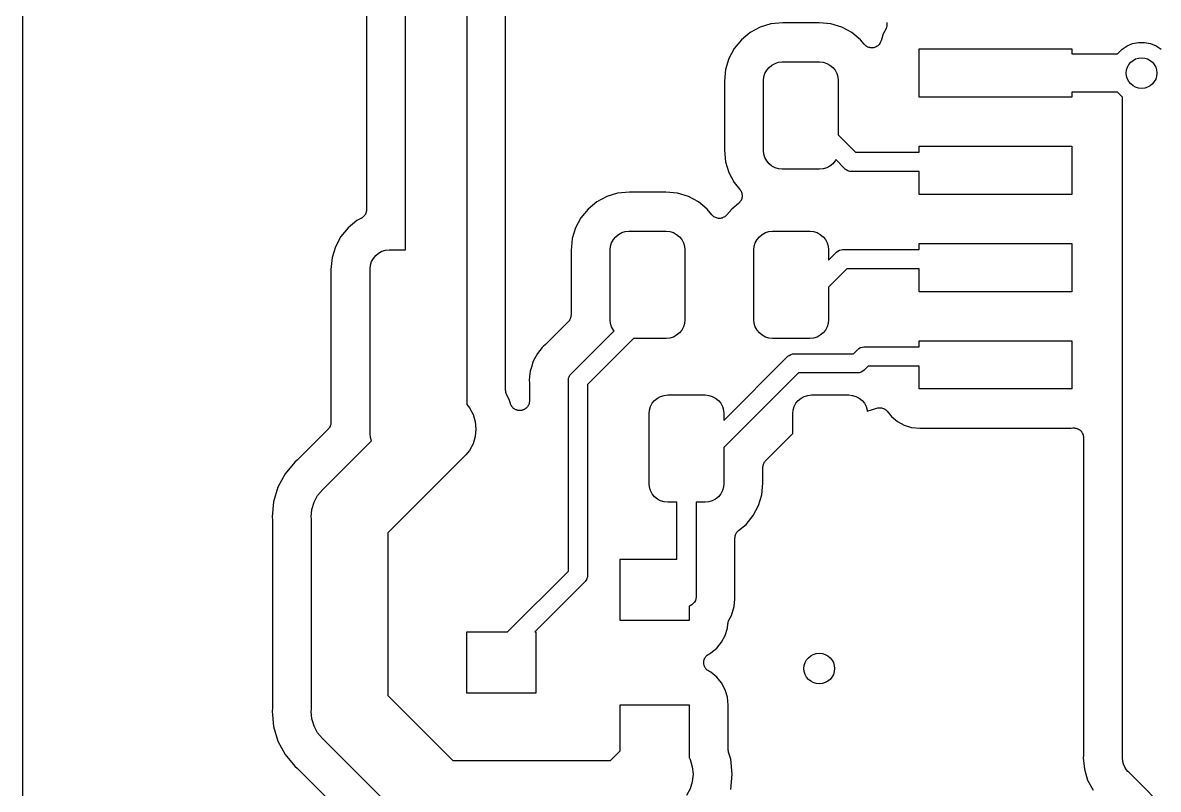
# Model space of a CAD drawing. Extents: x 3.65 to 7.93, y -5.83 to -2.58.
# Drawn here: x 3.652 to 4.236, y -5.485 to -5.091 of the extents above; entities that cross this region are included whole.
import ezdxf

# ---------------------------------------------------------------- set-up
doc = ezdxf.new("R2010")
doc.units = 0
doc.header["$MEASUREMENT"] = 0
doc.layers.add('BLACK', color=7, linetype='CONTINUOUS')

msp = doc.modelspace()

# ---------------------------------------------------------------- linework, layer by layer
at = {"layer": 'BLACK', "linetype": 'CONTINUOUS'}
for p, q in [((3.65197, -5.82303), (3.65197, -2.58697)), ((3.84866, -5.20783), (3.84866, -5.05378)), ((3.88016, -5.05093), (3.88016, -5.2873)), ((3.82866, -5.05857), (3.82866, -5.18715)), ((3.90016, -5.28012), (3.90016, -5.06129)), ((4.03093, -5.09342), (4.0258, -5.09617)), ((4.0365, -5.09173), (4.03093, -5.09342)), ((4.04254, -5.09114), (4.0365, -5.09173)), ((4.06124, -5.09114), (4.04254, -5.09114)), ((4.06728, -5.09173), (4.06124, -5.09114)), ((4.07285, -5.09342), (4.06728, -5.09173)), ((4.07798, -5.09617), (4.07285, -5.09342)), ((4.09551, -5.09433), (4.09415, -5.09688)), ((4.09569, -5.0939), (4.09551, -5.09433)), ((4.09587, -5.09347), (4.09569, -5.0939)), ((4.09588, -5.09345), (4.09587, -5.09347)), ((4.09589, -5.09342), (4.09588, -5.09345)), ((4.09598, -5.09297), (4.09589, -5.09342)), ((4.09607, -5.09251), (4.09598, -5.09297)), ((4.09599, -5.09104), (4.09608, -5.09149)), ((4.09608, -5.09247), (4.09607, -5.09249)), ((4.09607, -5.09249), (4.09607, -5.09251)), ((4.09608, -5.09149), (4.09608, -5.09152)), ((4.09608, -5.09152), (4.09608, -5.09154)), ((4.09608, -5.09154), (4.09608, -5.092)), ((4.09608, -5.092), (4.09608, -5.09247)), ((4.0213, -5.09986), (4.0176, -5.10436)), ((4.0258, -5.09617), (4.0213, -5.09986)), ((4.08248, -5.09986), (4.07798, -5.09617)), ((4.08441, -5.1022), (4.08248, -5.09986)), ((4.09304, -5.10053), (4.09303, -5.10055)), ((4.09306, -5.10048), (4.09304, -5.10053)), ((4.09304, -5.10053), (4.09304, -5.10053)), ((4.09304, -5.10053), (4.09304, -5.10053)), ((4.09415, -5.09688), (4.09306, -5.10048)), ((4.0176, -5.10436), (4.01486, -5.10949)), ((4.08474, -5.10254), (4.08441, -5.1022)), ((4.08508, -5.10288), (4.08474, -5.10254)), ((4.08509, -5.10289), (4.08508, -5.10288)), ((4.0851, -5.10289), (4.08509, -5.10289)), ((4.08549, -5.10316), (4.0851, -5.10289)), ((4.08589, -5.10343), (4.08549, -5.10316)), ((4.0859, -5.10343), (4.08589, -5.10343)), ((4.08591, -5.10344), (4.0859, -5.10343)), ((4.08635, -5.10362), (4.08591, -5.10344)), ((4.08679, -5.10381), (4.08635, -5.10362)), ((4.0868, -5.10381), (4.08679, -5.10381)), ((4.08681, -5.10381), (4.0868, -5.10381)), ((4.08728, -5.10391), (4.08681, -5.10381)), ((4.08774, -5.104), (4.08728, -5.10391)), ((4.08775, -5.104), (4.08774, -5.104)), ((4.08776, -5.10401), (4.08775, -5.104)), ((4.08825, -5.10401), (4.08776, -5.10401)), ((4.08872, -5.10401), (4.08825, -5.10401)), ((4.08873, -5.10401), (4.08872, -5.10401)), ((4.08874, -5.10401), (4.08873, -5.10401)), ((4.08921, -5.10392), (4.08874, -5.10401)), ((4.08968, -5.10383), (4.08921, -5.10392)), ((4.08969, -5.10383), (4.08968, -5.10383)), ((4.0897, -5.10382), (4.08969, -5.10383)), ((4.09014, -5.10364), (4.0897, -5.10382)), ((4.09058, -5.10347), (4.09014, -5.10364)), ((4.09059, -5.10346), (4.09058, -5.10347)), ((4.0906, -5.10346), (4.09059, -5.10346)), ((4.091, -5.10319), (4.0906, -5.10346)), ((4.0914, -5.10293), (4.091, -5.10319)), ((4.09141, -5.10292), (4.0914, -5.10293)), ((4.09142, -5.10292), (4.09141, -5.10292)), ((4.09176, -5.10258), (4.09142, -5.10292)), ((4.0921, -5.10225), (4.09176, -5.10258)), ((4.09211, -5.10223), (4.0921, -5.10224)), ((4.0921, -5.10224), (4.0921, -5.10225)), ((4.09238, -5.10184), (4.09211, -5.10223)), ((4.09265, -5.10145), (4.09238, -5.10184)), ((4.09266, -5.10143), (4.09265, -5.10144)), ((4.09265, -5.10144), (4.09265, -5.10145)), ((4.09285, -5.10099), (4.09266, -5.10143)), ((4.09303, -5.10055), (4.09285, -5.10099)), ((4.11272, -5.12937), (4.11272, -5.10457)), ((4.11272, -5.10457), (4.19106, -5.10457)), ((4.19106, -5.10457), (4.19106, -5.10713)), ((4.21474, -5.10693), (4.21693, -5.10474)), ((4.21693, -5.10474), (4.21951, -5.10301)), ((4.21951, -5.10301), (4.22237, -5.10183)), ((4.22237, -5.10183), (4.22542, -5.10122)), ((4.22542, -5.10122), (4.22852, -5.10122)), ((4.22852, -5.10122), (4.23156, -5.10183)), ((4.23156, -5.10183), (4.23443, -5.10301)), ((4.23443, -5.10301), (4.23701, -5.10474)), ((4.01486, -5.10949), (4.01317, -5.11506)), ((4.03696, -5.11288), (4.03862, -5.11199)), ((4.03862, -5.11199), (4.04042, -5.11144)), ((4.04042, -5.11144), (4.04229, -5.11126)), ((4.04229, -5.11126), (4.06149, -5.11126)), ((4.06149, -5.11126), (4.06336, -5.11144)), ((4.06336, -5.11144), (4.06516, -5.11199)), ((4.06516, -5.11199), (4.06682, -5.11288)), ((4.19106, -5.10713), (4.21461, -5.10713)), ((4.21461, -5.10713), (4.21474, -5.10693)), ((4.01317, -5.11506), (4.01258, -5.1211)), ((4.03288, -5.11898), (4.03343, -5.11718)), ((4.03343, -5.11718), (4.03431, -5.11552)), ((4.03431, -5.11552), (4.03551, -5.11407)), ((4.03551, -5.11407), (4.03696, -5.11288)), ((4.06682, -5.11288), (4.06827, -5.11407)), ((4.06827, -5.11407), (4.06947, -5.11552)), ((4.06947, -5.11552), (4.07035, -5.11718)), ((4.07035, -5.11718), (4.0709, -5.11898)), ((4.01258, -5.1211), (4.01258, -5.15654)), ((4.0327, -5.12086), (4.03288, -5.11898)), ((4.0327, -5.15678), (4.0327, -5.12086)), ((4.0709, -5.11898), (4.07108, -5.12086)), ((4.07108, -5.12086), (4.07108, -5.14879)), ((4.19106, -5.12937), (4.11272, -5.12937)), ((4.21461, -5.12681), (4.19106, -5.12681)), ((4.19106, -5.12681), (4.19106, -5.12937)), ((4.21474, -5.12701), (4.21461, -5.12681)), ((4.21693, -5.1292), (4.21474, -5.12701)), ((4.21713, -5.12933), (4.21693, -5.1292)), ((4.21713, -5.4685), (4.21713, -5.12933)), ((4.07108, -5.14879), (4.08001, -5.15772)), ((4.01258, -5.15654), (4.01317, -5.16257)), ((4.03288, -5.15865), (4.0327, -5.15678)), ((4.03343, -5.16045), (4.03288, -5.15865)), ((4.08001, -5.15772), (4.11272, -5.15772)), ((4.11272, -5.15772), (4.11272, -5.15457)), ((4.11272, -5.15457), (4.19106, -5.15457)), ((4.19106, -5.15457), (4.19106, -5.17937)), ((4.01317, -5.16257), (4.01486, -5.16814)), ((4.03431, -5.16211), (4.03343, -5.16045)), ((4.03551, -5.16357), (4.03431, -5.16211)), ((4.03696, -5.16476), (4.03551, -5.16357)), ((4.06827, -5.16357), (4.06682, -5.16476)), ((4.06947, -5.16211), (4.06827, -5.16357)), ((4.06982, -5.16145), (4.06947, -5.16211)), ((4.07432, -5.16595), (4.06982, -5.16145)), ((4.01486, -5.16814), (4.0176, -5.17328)), ((4.03862, -5.16565), (4.03696, -5.16476)), ((4.04042, -5.16619), (4.03862, -5.16565)), ((4.04229, -5.16638), (4.04042, -5.16619)), ((4.06149, -5.16638), (4.04229, -5.16638)), ((4.06336, -5.16619), (4.06149, -5.16638)), ((4.06516, -5.16565), (4.06336, -5.16619)), ((4.06682, -5.16476), (4.06516, -5.16565)), ((4.07448, -5.16613), (4.07432, -5.16595)), ((4.07466, -5.16629), (4.07448, -5.16613)), ((4.07498, -5.16654), (4.07466, -5.16629)), ((4.07466, -5.16629), (4.07466, -5.16629)), ((4.07523, -5.16675), (4.07498, -5.16654)), ((4.07608, -5.16721), (4.07523, -5.16675)), ((4.07701, -5.16749), (4.07608, -5.16721)), ((4.07773, -5.16756), (4.07701, -5.16749)), ((4.07797, -5.16758), (4.07773, -5.16756)), ((4.07773, -5.16756), (4.07773, -5.16756)), ((4.07821, -5.16756), (4.07797, -5.16758)), ((4.11272, -5.16756), (4.07821, -5.16756)), ((4.11272, -5.17937), (4.11272, -5.16756)), ((4.0176, -5.17328), (4.02058, -5.1769)), ((3.95213, -5.18043), (3.947, -5.18318)), ((3.9577, -5.17874), (3.95213, -5.18043)), ((3.96374, -5.17815), (3.9577, -5.17874)), ((3.98244, -5.17815), (3.96374, -5.17815)), ((3.98848, -5.17874), (3.98244, -5.17815)), ((3.99405, -5.18043), (3.98848, -5.17874)), ((3.99918, -5.18318), (3.99405, -5.18043)), ((4.02058, -5.1769), (4.0206, -5.17693)), ((4.0206, -5.17693), (4.0206, -5.17693)), ((4.0206, -5.17693), (4.0206, -5.17693)), ((4.0206, -5.17693), (4.02062, -5.17696)), ((4.02062, -5.17696), (4.02088, -5.17735)), ((4.02088, -5.17735), (4.02114, -5.17774)), ((4.0213, -5.182), (4.02112, -5.18244)), ((4.02114, -5.17774), (4.02114, -5.17776)), ((4.02114, -5.17776), (4.02115, -5.17778)), ((4.02115, -5.17778), (4.02133, -5.17822)), ((4.02148, -5.18157), (4.0213, -5.182)), ((4.02133, -5.17822), (4.02151, -5.17865)), ((4.02149, -5.18155), (4.02148, -5.18157)), ((4.02159, -5.18108), (4.02149, -5.18154)), ((4.02149, -5.18154), (4.02149, -5.18155)), ((4.02151, -5.17865), (4.02151, -5.17866)), ((4.02151, -5.17866), (4.02152, -5.17868)), ((4.02152, -5.17868), (4.0216, -5.17915)), ((4.02168, -5.18062), (4.02159, -5.18108)), ((4.0216, -5.17915), (4.02169, -5.17961)), ((4.02169, -5.18058), (4.02168, -5.1806)), ((4.02168, -5.1806), (4.02168, -5.18062)), ((4.02169, -5.17961), (4.02169, -5.17962)), ((4.02169, -5.17962), (4.02169, -5.17964)), ((4.02169, -5.17964), (4.02169, -5.18011)), ((4.02169, -5.18011), (4.02169, -5.18058)), ((4.19106, -5.17937), (4.11272, -5.17937)), ((3.82858, -5.18792), (3.82855, -5.18819)), ((3.82864, -5.18766), (3.82858, -5.18792)), ((3.82866, -5.18722), (3.82864, -5.18744)), ((3.82864, -5.18744), (3.82864, -5.18766)), ((3.82866, -5.18715), (3.82866, -5.18722)), ((3.9425, -5.18687), (3.93881, -5.19137)), ((3.947, -5.18318), (3.9425, -5.18687)), ((4.00368, -5.18687), (3.99918, -5.18318)), ((4.00613, -5.18986), (4.00368, -5.18687)), ((4.01632, -5.18687), (4.01387, -5.18986)), ((4.01989, -5.18394), (4.01632, -5.18687)), ((4.02022, -5.1836), (4.01989, -5.18394)), ((4.02055, -5.18328), (4.02022, -5.1836)), ((4.02056, -5.18326), (4.02055, -5.18328)), ((4.02058, -5.18325), (4.02056, -5.18326)), ((4.02084, -5.18286), (4.02058, -5.18325)), ((4.0211, -5.18247), (4.02084, -5.18286)), ((4.02111, -5.18245), (4.0211, -5.18247)), ((4.02112, -5.18244), (4.02111, -5.18245)), ((3.82372, -5.19278), (3.81918, -5.19651)), ((3.82602, -5.19156), (3.82372, -5.19278)), ((3.8262, -5.19143), (3.82602, -5.19156)), ((3.8264, -5.19133), (3.8262, -5.19143)), ((3.82661, -5.19116), (3.8264, -5.19133)), ((3.82683, -5.19101), (3.82661, -5.19116)), ((3.82699, -5.19086), (3.82683, -5.19101)), ((3.82716, -5.19072), (3.82699, -5.19086)), ((3.82733, -5.19051), (3.82716, -5.19072)), ((3.82752, -5.19032), (3.82733, -5.19051)), ((3.82764, -5.19014), (3.82752, -5.19032)), ((3.82779, -5.18997), (3.82764, -5.19014)), ((3.82792, -5.18974), (3.82779, -5.18997)), ((3.82806, -5.18951), (3.82792, -5.18974)), ((3.82815, -5.18931), (3.82806, -5.18951)), ((3.82826, -5.18912), (3.82815, -5.18931)), ((3.82834, -5.18886), (3.82826, -5.18912)), ((3.82844, -5.18861), (3.82834, -5.18886)), ((3.82849, -5.1884), (3.82844, -5.18861)), ((3.82855, -5.18819), (3.82849, -5.1884)), ((3.93881, -5.19137), (3.93606, -5.1965)), ((4.00647, -5.19019), (4.00613, -5.18986)), ((4.0068, -5.19053), (4.00647, -5.19019)), ((4.00681, -5.19053), (4.0068, -5.19053)), ((4.00682, -5.19055), (4.00681, -5.19053)), ((4.00722, -5.19081), (4.00682, -5.19055)), ((4.00761, -5.19107), (4.00722, -5.19081)), ((4.00762, -5.19108), (4.00761, -5.19107)), ((4.00764, -5.19109), (4.00762, -5.19108)), ((4.00807, -5.19127), (4.00764, -5.19109)), ((4.00851, -5.19146), (4.00807, -5.19127)), ((4.00852, -5.19146), (4.00851, -5.19146)), ((4.00854, -5.19146), (4.00852, -5.19146)), ((4.009, -5.19156), (4.00854, -5.19146)), ((4.00946, -5.19165), (4.009, -5.19156)), ((4.00948, -5.19165), (4.00946, -5.19165)), ((4.00949, -5.19166), (4.00948, -5.19165)), ((4.00996, -5.19166), (4.00949, -5.19166)), ((4.01044, -5.19166), (4.00996, -5.19166)), ((4.01045, -5.19166), (4.01044, -5.19166)), ((4.01047, -5.19166), (4.01045, -5.19166)), ((4.01093, -5.19157), (4.01047, -5.19166)), ((4.0114, -5.19148), (4.01093, -5.19157)), ((4.01141, -5.19148), (4.0114, -5.19148)), ((4.01143, -5.19148), (4.01141, -5.19148)), ((4.01187, -5.1913), (4.01143, -5.19148)), ((4.0123, -5.19112), (4.01187, -5.1913)), ((4.01232, -5.19111), (4.0123, -5.19112)), ((4.01233, -5.19111), (4.01232, -5.19111)), ((4.01272, -5.19085), (4.01233, -5.19111)), ((4.01312, -5.19059), (4.01272, -5.19085)), ((4.01313, -5.19058), (4.01312, -5.19059)), ((4.01314, -5.19057), (4.01313, -5.19058)), ((4.01348, -5.19024), (4.01314, -5.19057)), ((4.01382, -5.18991), (4.01348, -5.19024)), ((4.01384, -5.18989), (4.01382, -5.18991)), ((4.01387, -5.18986), (4.01384, -5.18988)), ((4.01384, -5.18988), (4.01384, -5.18989)), ((4.01384, -5.18989), (4.01384, -5.18989)), ((3.81918, -5.19651), (3.81546, -5.20104)), ((3.93606, -5.1965), (3.93437, -5.20207)), ((3.95816, -5.19989), (3.95982, -5.199)), ((3.95982, -5.199), (3.96162, -5.19845)), ((3.96162, -5.19845), (3.96349, -5.19827)), ((3.96349, -5.19827), (3.98269, -5.19827)), ((3.98269, -5.19827), (3.98456, -5.19845)), ((3.98456, -5.19845), (3.98636, -5.199)), ((3.98636, -5.199), (3.98802, -5.19989)), ((4.03198, -5.19989), (4.03364, -5.199)), ((4.03364, -5.199), (4.03544, -5.19845)), ((4.03544, -5.19845), (4.03731, -5.19827)), ((4.03731, -5.19827), (4.05651, -5.19827)), ((4.05651, -5.19827), (4.05838, -5.19845)), ((4.05838, -5.19845), (4.06018, -5.199)), ((4.06018, -5.199), (4.06184, -5.19989)), ((3.81546, -5.20104), (3.81269, -5.20622)), ((3.93437, -5.20207), (3.93378, -5.20811)), ((3.95408, -5.20599), (3.95463, -5.20419)), ((3.95463, -5.20419), (3.95551, -5.20253)), ((3.95551, -5.20253), (3.95671, -5.20108)), ((3.95671, -5.20108), (3.95816, -5.19989)), ((3.98802, -5.19989), (3.98947, -5.20108)), ((3.98947, -5.20108), (3.99067, -5.20253)), ((3.99067, -5.20253), (3.99155, -5.20419)), ((3.99155, -5.20419), (3.9921, -5.20599)), ((4.0279, -5.20599), (4.02845, -5.20419)), ((4.02845, -5.20419), (4.02933, -5.20253)), ((4.02933, -5.20253), (4.03053, -5.20108)), ((4.03053, -5.20108), (4.03198, -5.19989)), ((4.06184, -5.19989), (4.06329, -5.20108)), ((4.06329, -5.20108), (4.06449, -5.20253)), ((4.06449, -5.20253), (4.06537, -5.20419)), ((4.06537, -5.20419), (4.06592, -5.20599)), ((4.11272, -5.20772), (4.11272, -5.20457)), ((4.11272, -5.20457), (4.19106, -5.20457)), ((4.19106, -5.20457), (4.19106, -5.22937)), ((3.81269, -5.20622), (3.81099, -5.21184)), ((3.83217, -5.21221), (3.83339, -5.21072)), ((3.83339, -5.21072), (3.83489, -5.20949)), ((3.83489, -5.20949), (3.83659, -5.20858)), ((3.83659, -5.20858), (3.83843, -5.20802)), ((3.83843, -5.20802), (3.84035, -5.20783)), ((3.84035, -5.20783), (3.84866, -5.20783)), ((3.93378, -5.20811), (3.93378, -5.24127)), ((3.9539, -5.20786), (3.95408, -5.20599)), ((3.9539, -5.24379), (3.9539, -5.20786)), ((3.9921, -5.20599), (3.99228, -5.20786)), ((3.99228, -5.20786), (3.99228, -5.24379)), ((4.02772, -5.20786), (4.0279, -5.20599)), ((4.02772, -5.24379), (4.02772, -5.20786)), ((4.06592, -5.20599), (4.0661, -5.20786)), ((4.0661, -5.20786), (4.0661, -5.21312)), ((4.0661, -5.21312), (4.06989, -5.20933)), ((4.06989, -5.20933), (4.07005, -5.20914)), ((4.07005, -5.20914), (4.07023, -5.20899)), ((4.07023, -5.20899), (4.0708, -5.20853)), ((4.07023, -5.20899), (4.07023, -5.20899)), ((4.0708, -5.20853), (4.07165, -5.20807)), ((4.07165, -5.20807), (4.07192, -5.20799)), ((4.07192, -5.20799), (4.07258, -5.20779)), ((4.07258, -5.20779), (4.0733, -5.20772)), ((4.0733, -5.20772), (4.07354, -5.20769)), ((4.0733, -5.20772), (4.0733, -5.20772)), ((4.07354, -5.20769), (4.07378, -5.20772)), ((4.07378, -5.20772), (4.11272, -5.20772)), ((3.81099, -5.21184), (3.81039, -5.21792)), ((3.83051, -5.21768), (3.8307, -5.21576)), ((3.8307, -5.21576), (3.83126, -5.21391)), ((3.83126, -5.21391), (3.83217, -5.21221)), ((3.81039, -5.21792), (3.81039, -5.29653)), ((3.83051, -5.30232), (3.83051, -5.21768)), ((4.07558, -5.21756), (4.0661, -5.22704)), ((4.11272, -5.21756), (4.07558, -5.21756)), ((4.11272, -5.22937), (4.11272, -5.21756)), ((4.0661, -5.22704), (4.0661, -5.24379)), ((4.19106, -5.22937), (4.11272, -5.22937)), ((3.93231, -5.24481), (3.92074, -5.25638)), ((3.93261, -5.24445), (3.93231, -5.24481)), ((3.9329, -5.2441), (3.93261, -5.24445)), ((3.93291, -5.24407), (3.9329, -5.2441)), ((3.93293, -5.24405), (3.93291, -5.24407)), ((3.93315, -5.24364), (3.93293, -5.24405)), ((3.93337, -5.24324), (3.93315, -5.24364)), ((3.93338, -5.24322), (3.93337, -5.24324)), ((3.93339, -5.24319), (3.93338, -5.24322)), ((3.93353, -5.24275), (3.93339, -5.24319)), ((3.93367, -5.24231), (3.93353, -5.24275)), ((3.93368, -5.24226), (3.93367, -5.24228)), ((3.93367, -5.24228), (3.93367, -5.24231)), ((3.93372, -5.2418), (3.93368, -5.24226)), ((3.93378, -5.24134), (3.93372, -5.2418)), ((3.93378, -5.24127), (3.93378, -5.24129)), ((3.93378, -5.24129), (3.93378, -5.24129)), ((3.93378, -5.24129), (3.93378, -5.24129)), ((3.93378, -5.24129), (3.93378, -5.24134)), ((3.95408, -5.24566), (3.9539, -5.24379)), ((3.95463, -5.24746), (3.95408, -5.24566)), ((3.9921, -5.24566), (3.99155, -5.24746)), ((3.99228, -5.24379), (3.9921, -5.24566)), ((4.0279, -5.24566), (4.02772, -5.24379)), ((4.02845, -5.24746), (4.0279, -5.24566)), ((4.06592, -5.24566), (4.06537, -5.24746)), ((4.0661, -5.24379), (4.06592, -5.24566)), ((3.93401, -5.27139), (3.95586, -5.24954)), ((3.95551, -5.24912), (3.95463, -5.24746)), ((3.95586, -5.24954), (3.95551, -5.24912)), ((3.98802, -5.25177), (3.98636, -5.25266)), ((3.98947, -5.25058), (3.98802, -5.25177)), ((3.99067, -5.24912), (3.98947, -5.25058)), ((3.99155, -5.24746), (3.99067, -5.24912)), ((4.02933, -5.24912), (4.02845, -5.24746)), ((4.03053, -5.25058), (4.02933, -5.24912)), ((4.03198, -5.25177), (4.03053, -5.25058)), ((4.03364, -5.25266), (4.03198, -5.25177)), ((4.06184, -5.25177), (4.06018, -5.25266)), ((4.06329, -5.25058), (4.06184, -5.25177)), ((4.06449, -5.24912), (4.06329, -5.25058)), ((4.06537, -5.24746), (4.06449, -5.24912)), ((3.91899, -5.25809), (3.9165, -5.26113)), ((3.91962, -5.25733), (3.91899, -5.25809)), ((3.91899, -5.25809), (3.91899, -5.25809)), ((3.92038, -5.25671), (3.91962, -5.25733)), ((3.92053, -5.25656), (3.92038, -5.25671)), ((3.92069, -5.25643), (3.92053, -5.25656)), ((3.92074, -5.25638), (3.92069, -5.25643)), ((3.96594, -5.25339), (3.94224, -5.27708)), ((3.98269, -5.25339), (3.96594, -5.25339)), ((3.98456, -5.2532), (3.98269, -5.25339)), ((3.98636, -5.25266), (3.98456, -5.2532)), ((4.03544, -5.2532), (4.03364, -5.25266)), ((4.03731, -5.25339), (4.03544, -5.2532)), ((4.05651, -5.25339), (4.03731, -5.25339)), ((4.05838, -5.2532), (4.05651, -5.25339)), ((4.06018, -5.25266), (4.05838, -5.2532)), ((4.08172, -5.25853), (4.08258, -5.25807)), ((4.08258, -5.25807), (4.0835, -5.25779)), ((4.0835, -5.25779), (4.08423, -5.25772)), ((4.08423, -5.25772), (4.08447, -5.25769)), ((4.08423, -5.25772), (4.08423, -5.25772)), ((4.08447, -5.25769), (4.08471, -5.25772)), ((4.08471, -5.25772), (4.11272, -5.25772)), ((4.11272, -5.25772), (4.11272, -5.25457)), ((4.11272, -5.25457), (4.19106, -5.25457)), ((4.19106, -5.25457), (4.19106, -5.27937)), ((3.9165, -5.26113), (3.91419, -5.26546)), ((4.01228, -5.29548), (4.04489, -5.26287)), ((4.04489, -5.26287), (4.04505, -5.26268)), ((4.04505, -5.26268), (4.04523, -5.26253)), ((4.04523, -5.26253), (4.0458, -5.26207)), ((4.04523, -5.26253), (4.04523, -5.26253)), ((4.0458, -5.26207), (4.04665, -5.26161)), ((4.04665, -5.26161), (4.04758, -5.26133)), ((4.04758, -5.26133), (4.0483, -5.26126)), ((4.0483, -5.26126), (4.04854, -5.26124)), ((4.0483, -5.26126), (4.0483, -5.26126)), ((4.04854, -5.26124), (4.04878, -5.26126)), ((4.04878, -5.26126), (4.07889, -5.26126)), ((4.07889, -5.26126), (4.08082, -5.25933)), ((4.08082, -5.25933), (4.08097, -5.25914)), ((4.08097, -5.25914), (4.08116, -5.25899)), ((4.08116, -5.25899), (4.08162, -5.25861)), ((4.08116, -5.25899), (4.08116, -5.25899)), ((4.08162, -5.25861), (4.08172, -5.25853)), ((3.91353, -5.26763), (3.91276, -5.27015)), ((3.91419, -5.26546), (3.91353, -5.26763)), ((4.08442, -5.26968), (4.08367, -5.27029)), ((4.08458, -5.26949), (4.08442, -5.26968)), ((4.08651, -5.26756), (4.08458, -5.26949)), ((4.11272, -5.26756), (4.08651, -5.26756)), ((4.11272, -5.27937), (4.11272, -5.26756)), ((3.91248, -5.27297), (3.91228, -5.27504)), ((3.91228, -5.27504), (3.91238, -5.27602)), ((3.91276, -5.27015), (3.91248, -5.27297)), ((3.91248, -5.27297), (3.91248, -5.27297)), ((3.93238, -5.27504), (3.93242, -5.2746)), ((3.9324, -5.27528), (3.93238, -5.27504)), ((3.9324, -5.34292), (3.9324, -5.27528)), ((3.93242, -5.2746), (3.93247, -5.27407)), ((3.93247, -5.27407), (3.93254, -5.27387)), ((3.93254, -5.27387), (3.93275, -5.27315)), ((3.93275, -5.27315), (3.93321, -5.27229)), ((3.93321, -5.27229), (3.93367, -5.27173)), ((3.93367, -5.27173), (3.93383, -5.27154)), ((3.93367, -5.27173), (3.93367, -5.27173)), ((3.93383, -5.27154), (3.93401, -5.27139)), ((4.05058, -5.2711), (4.01228, -5.3094)), ((4.08068, -5.2711), (4.05058, -5.2711)), ((4.08092, -5.27113), (4.08068, -5.2711)), ((4.08117, -5.2711), (4.08092, -5.27113)), ((4.08189, -5.27103), (4.08117, -5.2711)), ((4.08117, -5.2711), (4.08117, -5.2711)), ((4.08282, -5.27075), (4.08189, -5.27103)), ((4.08367, -5.27029), (4.08282, -5.27075)), ((3.90018, -5.28033), (3.90016, -5.28012)), ((3.90018, -5.28054), (3.90018, -5.28033)), ((3.90023, -5.28081), (3.90018, -5.28054)), ((3.90025, -5.28109), (3.90023, -5.28081)), ((3.90031, -5.28129), (3.90025, -5.28109)), ((3.90035, -5.2815), (3.90031, -5.28129)), ((3.91238, -5.27602), (3.91238, -5.27609)), ((3.91238, -5.27609), (3.91238, -5.2763)), ((3.91238, -5.2763), (3.9124, -5.27651)), ((3.9124, -5.27651), (3.9124, -5.28545)), ((3.94224, -5.27708), (3.94224, -5.3748)), ((4.19106, -5.27937), (4.11272, -5.27937)), ((3.90046, -5.28176), (3.90035, -5.2815)), ((3.90053, -5.28202), (3.90046, -5.28176)), ((3.90064, -5.28221), (3.90053, -5.28202)), ((3.90072, -5.28241), (3.90064, -5.28221)), ((3.90075, -5.28247), (3.90072, -5.28241)), ((3.90196, -5.28474), (3.90075, -5.28247)), ((3.90262, -5.28691), (3.90196, -5.28474)), ((3.90271, -5.28713), (3.90262, -5.28691)), ((3.90278, -5.28736), (3.90271, -5.28713)), ((3.91207, -5.28719), (3.912, -5.28742)), ((3.91217, -5.28696), (3.91207, -5.28719)), ((3.91222, -5.28672), (3.91217, -5.28696)), ((3.91229, -5.28649), (3.91222, -5.28672)), ((3.91232, -5.28625), (3.91229, -5.28649)), ((3.91237, -5.28601), (3.91232, -5.28625)), ((3.9124, -5.28552), (3.91237, -5.28576)), ((3.91237, -5.28576), (3.91237, -5.28601)), ((3.9124, -5.28545), (3.9124, -5.28552)), ((3.97463, -5.28836), (3.97551, -5.28671)), ((3.97551, -5.28671), (3.97671, -5.28525)), ((3.97671, -5.28525), (3.97816, -5.28406)), ((3.97816, -5.28406), (3.97982, -5.28317)), ((3.97982, -5.28317), (3.98162, -5.28263)), ((3.98162, -5.28263), (3.98349, -5.28244)), ((3.98349, -5.28244), (4.00269, -5.28244)), ((4.00269, -5.28244), (4.00456, -5.28263)), ((4.00456, -5.28263), (4.00636, -5.28317)), ((4.00636, -5.28317), (4.00802, -5.28406)), ((4.00802, -5.28406), (4.00947, -5.28525)), ((4.00947, -5.28525), (4.01067, -5.28671)), ((4.01067, -5.28671), (4.01155, -5.28836)), ((4.04845, -5.28836), (4.04933, -5.28671)), ((4.04933, -5.28671), (4.05053, -5.28525)), ((4.05053, -5.28525), (4.05198, -5.28406)), ((4.05198, -5.28406), (4.05364, -5.28317)), ((4.05364, -5.28317), (4.05544, -5.28263)), ((4.05544, -5.28263), (4.05731, -5.28244)), ((4.05731, -5.28244), (4.07651, -5.28244)), ((4.07651, -5.28244), (4.07838, -5.28263)), ((4.07838, -5.28263), (4.08018, -5.28317)), ((4.08018, -5.28317), (4.08184, -5.28406)), ((4.08184, -5.28406), (4.08329, -5.28525)), ((4.08329, -5.28525), (4.08449, -5.28671)), ((4.08449, -5.28671), (4.08537, -5.28836)), ((3.88016, -5.2873), (3.88156, -5.28901)), ((3.88156, -5.28901), (3.88339, -5.29243)), ((3.88339, -5.29243), (3.88452, -5.29614)), ((3.9029, -5.28758), (3.90278, -5.28736)), ((3.90299, -5.28781), (3.9029, -5.28758)), ((3.90312, -5.28801), (3.90299, -5.28781)), ((3.90324, -5.28822), (3.90312, -5.28801)), ((3.90339, -5.28841), (3.90324, -5.28822)), ((3.90353, -5.28862), (3.90339, -5.28841)), ((3.9037, -5.28879), (3.90353, -5.28862)), ((3.90385, -5.28898), (3.9037, -5.28879)), ((3.90404, -5.28914), (3.90385, -5.28898)), ((3.90422, -5.28931), (3.90404, -5.28914)), ((3.90442, -5.28945), (3.90422, -5.28931)), ((3.90461, -5.2896), (3.90442, -5.28945)), ((3.90482, -5.28972), (3.90461, -5.2896)), ((3.90503, -5.28986), (3.90482, -5.28972)), ((3.90525, -5.28995), (3.90503, -5.28986)), ((3.90546, -5.29006), (3.90525, -5.28995)), ((3.9057, -5.29014), (3.90546, -5.29006)), ((3.90593, -5.29023), (3.9057, -5.29014)), ((3.90617, -5.29028), (3.90593, -5.29023)), ((3.9064, -5.29035), (3.90617, -5.29028)), ((3.90664, -5.29038), (3.9064, -5.29035)), ((3.90689, -5.29043), (3.90664, -5.29038)), ((3.90713, -5.29043), (3.90689, -5.29043)), ((3.90737, -5.29045), (3.90713, -5.29043)), ((3.90761, -5.29043), (3.90737, -5.29045)), ((3.90786, -5.29043), (3.90761, -5.29043)), ((3.9081, -5.29039), (3.90786, -5.29043)), ((3.90834, -5.29037), (3.9081, -5.29039)), ((3.90858, -5.2903), (3.90834, -5.29037)), ((3.90882, -5.29025), (3.90858, -5.2903)), ((3.90904, -5.29016), (3.90882, -5.29025)), ((3.90927, -5.29009), (3.90904, -5.29016)), ((3.90949, -5.28998), (3.90927, -5.29009)), ((3.90972, -5.28988), (3.90949, -5.28998)), ((3.90993, -5.28975), (3.90972, -5.28988)), ((3.91014, -5.28964), (3.90993, -5.28975)), ((3.91033, -5.28948), (3.91014, -5.28964)), ((3.91054, -5.28935), (3.91033, -5.28948)), ((3.91071, -5.28918), (3.91054, -5.28935)), ((3.9109, -5.28903), (3.91071, -5.28918)), ((3.91106, -5.28884), (3.9109, -5.28903)), ((3.91124, -5.28866), (3.91106, -5.28884)), ((3.91137, -5.28846), (3.91124, -5.28866)), ((3.91153, -5.28828), (3.91137, -5.28846)), ((3.91165, -5.28806), (3.91153, -5.28828)), ((3.91179, -5.28786), (3.91165, -5.28806)), ((3.91188, -5.28764), (3.91179, -5.28786)), ((3.912, -5.28742), (3.91188, -5.28764)), ((3.9739, -5.29204), (3.97408, -5.29017)), ((3.9739, -5.32796), (3.9739, -5.29204)), ((3.97408, -5.29017), (3.97463, -5.28836)), ((4.01155, -5.28836), (4.0121, -5.29017)), ((4.0121, -5.29017), (4.01228, -5.29204)), ((4.01228, -5.29204), (4.01228, -5.29548)), ((4.04772, -5.29204), (4.0479, -5.29017)), ((4.04772, -5.30225), (4.04772, -5.29204)), ((4.0479, -5.29017), (4.04845, -5.28836)), ((4.08537, -5.28836), (4.08592, -5.29017)), ((4.08592, -5.29017), (4.08597, -5.29069)), ((4.08597, -5.29069), (4.09091, -5.28919)), ((4.09091, -5.28919), (4.09094, -5.28919)), ((4.09094, -5.28919), (4.09098, -5.28917)), ((4.09094, -5.28919), (4.09094, -5.28919)), ((4.09094, -5.28919), (4.09094, -5.28919)), ((4.09098, -5.28917), (4.09144, -5.28909)), ((4.09144, -5.28909), (4.0919, -5.289)), ((4.0919, -5.289), (4.09192, -5.289)), ((4.09192, -5.289), (4.09194, -5.289)), ((4.09194, -5.289), (4.09241, -5.289)), ((4.09241, -5.289), (4.09287, -5.289)), ((4.09287, -5.289), (4.09289, -5.28901)), ((4.09289, -5.28901), (4.09292, -5.28901)), ((4.09292, -5.28901), (4.09337, -5.28911)), ((4.09337, -5.28911), (4.09383, -5.2892)), ((4.09383, -5.2892), (4.09385, -5.28921)), ((4.09385, -5.28921), (4.09387, -5.28921)), ((4.09387, -5.28921), (4.0943, -5.28939)), ((4.0943, -5.28939), (4.09473, -5.28957)), ((4.09473, -5.28957), (4.09475, -5.28959)), ((4.09475, -5.28959), (4.09477, -5.28959)), ((4.09477, -5.28959), (4.09515, -5.28986)), ((4.09515, -5.28986), (4.09554, -5.29012)), ((4.09554, -5.29012), (4.09556, -5.29013)), ((4.09556, -5.29013), (4.09557, -5.29014)), ((4.09557, -5.29014), (4.0959, -5.29048)), ((4.0959, -5.29048), (4.09623, -5.29081)), ((4.09623, -5.29081), (4.09851, -5.29358)), ((3.80976, -5.29891), (3.80955, -5.29931)), ((3.80999, -5.2985), (3.80976, -5.29891)), ((3.81001, -5.29845), (3.80999, -5.29848)), ((3.80999, -5.29848), (3.80999, -5.2985)), ((3.81014, -5.29801), (3.81001, -5.29845)), ((3.81028, -5.29757), (3.81014, -5.29801)), ((3.81029, -5.29752), (3.81028, -5.29755)), ((3.81028, -5.29755), (3.81028, -5.29757)), ((3.81034, -5.29706), (3.81029, -5.29752)), ((3.81039, -5.2966), (3.81034, -5.29706)), ((3.81039, -5.29653), (3.81039, -5.29655)), ((3.81039, -5.29655), (3.81039, -5.29655)), ((3.81039, -5.29655), (3.81039, -5.29655)), ((3.81039, -5.29655), (3.81039, -5.2966)), ((3.88452, -5.29614), (3.8849, -5.3)), ((4.09851, -5.29358), (4.10155, -5.29608)), ((4.10155, -5.29608), (4.10503, -5.29794)), ((4.10503, -5.29794), (4.1088, -5.29908)), ((3.80893, -5.30007), (3.79349, -5.3155)), ((3.80922, -5.29971), (3.80893, -5.30007)), ((3.80952, -5.29936), (3.80922, -5.29971)), ((3.80953, -5.29933), (3.80952, -5.29936)), ((3.80955, -5.29931), (3.80953, -5.29933)), ((3.8307, -5.30424), (3.83051, -5.30232)), ((3.83124, -5.30603), (3.8307, -5.30424)), ((3.88452, -5.30386), (3.88339, -5.30757)), ((3.8849, -5.3), (3.88452, -5.30386)), ((4.03387, -5.3161), (4.04772, -5.30225)), ((4.1088, -5.29908), (4.11296, -5.29949)), ((4.11296, -5.29949), (4.19082, -5.29949)), ((4.19082, -5.29949), (4.19164, -5.29941)), ((4.19164, -5.29941), (4.19171, -5.2994)), ((4.19171, -5.2994), (4.19193, -5.29941)), ((4.19193, -5.29941), (4.19216, -5.29939)), ((4.19216, -5.29939), (4.19242, -5.29941)), ((4.19242, -5.29941), (4.19268, -5.29942)), ((4.19268, -5.29942), (4.1929, -5.29946)), ((4.1929, -5.29946), (4.19313, -5.29949)), ((4.19313, -5.29949), (4.19338, -5.29957)), ((4.19338, -5.29957), (4.19364, -5.29962)), ((4.19364, -5.29962), (4.19385, -5.29971)), ((4.19385, -5.29971), (4.19406, -5.29978)), ((4.19406, -5.29978), (4.19429, -5.2999)), ((4.19429, -5.2999), (4.19453, -5.3)), ((4.19453, -5.3), (4.19472, -5.30013)), ((4.19472, -5.30013), (4.19492, -5.30024)), ((4.19492, -5.30024), (4.19512, -5.30041)), ((4.19512, -5.30041), (4.19534, -5.30055)), ((4.19534, -5.30055), (4.1955, -5.30072)), ((4.1955, -5.30072), (4.19567, -5.30086)), ((4.19567, -5.30086), (4.19584, -5.30107)), ((4.19584, -5.30107), (4.19602, -5.30125)), ((4.19602, -5.30125), (4.19615, -5.30144)), ((4.19615, -5.30144), (4.19629, -5.30162)), ((4.19629, -5.30162), (4.19641, -5.30185)), ((4.19641, -5.30185), (4.19656, -5.30207)), ((4.19656, -5.30207), (4.19664, -5.30228)), ((4.19664, -5.30228), (4.19675, -5.30248)), ((4.19675, -5.30248), (4.19682, -5.30273)), ((4.19682, -5.30273), (4.19692, -5.30297)), ((4.19692, -5.30297), (4.19696, -5.3032)), ((4.19696, -5.3032), (4.19703, -5.30342)), ((4.19703, -5.30342), (4.19706, -5.30367)), ((4.19706, -5.30367), (4.19711, -5.30393)), ((4.19711, -5.30393), (4.1971, -5.30416)), ((4.1971, -5.30416), (4.19713, -5.30439)), ((4.19713, -5.30439), (4.19713, -5.46727)), ((3.80676, -5.33051), (3.83124, -5.30603)), ((3.88339, -5.30757), (3.88156, -5.31099)), ((4.01228, -5.3094), (4.01228, -5.32796)), ((3.79313, -5.31583), (3.7918, -5.31692)), ((3.79328, -5.31569), (3.79313, -5.31583)), ((3.79344, -5.31555), (3.79328, -5.31569)), ((3.79349, -5.3155), (3.79344, -5.31555)), ((3.87972, -5.31324), (3.83969, -5.35327)), ((3.88156, -5.31099), (3.87972, -5.31324)), ((4.03358, -5.31646), (4.03387, -5.3161)), ((3.7918, -5.31692), (3.78684, -5.32296)), ((4.0324, -5.31957), (4.03246, -5.31911)), ((4.0324, -5.31962), (4.0324, -5.31957)), ((4.0324, -5.31963), (4.0324, -5.31962)), ((4.0324, -5.31962), (4.0324, -5.31962)), ((4.0324, -5.31962), (4.0324, -5.31962)), ((4.0324, -5.32772), (4.0324, -5.31963)), ((4.03246, -5.31911), (4.0325, -5.31865)), ((4.0325, -5.31865), (4.03251, -5.31862)), ((4.03251, -5.3186), (4.03265, -5.31815)), ((4.03251, -5.31862), (4.03251, -5.3186)), ((4.03265, -5.31815), (4.03279, -5.31771)), ((4.03279, -5.31771), (4.0328, -5.31769)), ((4.0328, -5.31769), (4.03281, -5.31767)), ((4.03281, -5.31767), (4.03303, -5.31726)), ((4.03303, -5.31726), (4.03325, -5.31685)), ((4.03325, -5.31685), (4.03327, -5.31683)), ((4.03327, -5.31683), (4.03328, -5.31681)), ((4.03328, -5.31681), (4.03358, -5.31646)), ((3.78502, -5.32637), (3.78316, -5.32986)), ((3.78684, -5.32296), (3.78502, -5.32637)), ((3.97408, -5.32983), (3.9739, -5.32796)), ((4.01228, -5.32796), (4.0121, -5.32983)), ((4.03181, -5.33376), (4.0324, -5.32772)), ((3.78316, -5.32986), (3.78089, -5.33734)), ((3.80355, -5.33413), (3.80601, -5.33113)), ((3.80601, -5.33113), (3.80676, -5.33051)), ((3.97463, -5.33163), (3.97408, -5.32983)), ((3.97551, -5.33329), (3.97463, -5.33163)), ((3.97671, -5.33475), (3.97551, -5.33329)), ((4.01067, -5.33329), (4.00947, -5.33475)), ((4.01155, -5.33163), (4.01067, -5.33329)), ((4.0121, -5.32983), (4.01155, -5.33163)), ((4.03012, -5.33933), (4.03181, -5.33376)), ((3.78089, -5.33734), (3.78012, -5.34512)), ((3.8006, -5.34126), (3.80173, -5.33755)), ((3.80173, -5.33755), (3.80187, -5.33728)), ((3.80187, -5.33728), (3.80355, -5.33413)), ((3.97816, -5.33594), (3.97671, -5.33475)), ((3.97982, -5.33683), (3.97816, -5.33594)), ((3.98162, -5.33737), (3.97982, -5.33683)), ((3.98349, -5.33756), (3.98162, -5.33737)), ((3.98817, -5.33756), (3.98349, -5.33756)), ((3.98817, -5.36685), (3.98817, -5.33756)), ((4.00269, -5.33756), (3.99801, -5.33756)), ((3.99801, -5.33756), (3.99801, -5.38644)), ((4.00456, -5.33737), (4.00269, -5.33756)), ((4.00636, -5.33683), (4.00456, -5.33737)), ((4.00802, -5.33594), (4.00636, -5.33683)), ((4.00947, -5.33475), (4.00802, -5.33594)), ((4.02738, -5.34446), (4.03012, -5.33933)), ((3.78012, -5.34512), (3.78029, -5.34682)), ((3.80022, -5.34512), (3.8006, -5.34126)), ((3.80031, -5.34609), (3.80022, -5.34512)), ((3.9324, -5.373), (3.9324, -5.34292)), ((3.9324, -5.34292), (3.9324, -5.34292)), ((4.02368, -5.34896), (4.02738, -5.34446)), ((3.78029, -5.34682), (3.7803, -5.34689)), ((3.7803, -5.34689), (3.78029, -5.3471)), ((3.78029, -5.3471), (3.78031, -5.34731)), ((3.78031, -5.34731), (3.78031, -5.44292)), ((3.80031, -5.44415), (3.80031, -5.34609)), ((4.01984, -5.35211), (4.02368, -5.34896)), ((3.83969, -5.35327), (3.83969, -5.43696)), ((4.01801, -5.35591), (4.01804, -5.35569)), ((4.01801, -5.35598), (4.01801, -5.35591)), ((4.01801, -5.38743), (4.01801, -5.35598)), ((4.01804, -5.35547), (4.01809, -5.35521)), ((4.01804, -5.35569), (4.01804, -5.35547)), ((4.01809, -5.35521), (4.01812, -5.35494)), ((4.01812, -5.35494), (4.01819, -5.35473)), ((4.01819, -5.35473), (4.01823, -5.35451)), ((4.01823, -5.35451), (4.01833, -5.35427)), ((4.01833, -5.35427), (4.01842, -5.35401)), ((4.01842, -5.35401), (4.01852, -5.35382)), ((4.01852, -5.35382), (4.01861, -5.35361)), ((4.01861, -5.35361), (4.01876, -5.35339)), ((4.01876, -5.35339), (4.01889, -5.35315)), ((4.01889, -5.35315), (4.01903, -5.35299)), ((4.01903, -5.35299), (4.01915, -5.3528)), ((4.01915, -5.3528), (4.01934, -5.35261)), ((4.01934, -5.35261), (4.01951, -5.35241)), ((4.01951, -5.35241), (4.01968, -5.35227)), ((4.01968, -5.35227), (4.01984, -5.35211)), ((3.95898, -5.39835), (3.95898, -5.36685)), ((3.95898, -5.36685), (3.98817, -5.36685)), ((3.90115, -5.40425), (3.9324, -5.373)), ((3.94224, -5.3748), (3.94227, -5.37504)), ((3.94063, -5.37869), (3.91507, -5.40425)), ((3.94082, -5.37854), (3.94063, -5.37869)), ((3.94097, -5.37835), (3.94082, -5.37854)), ((3.94143, -5.37779), (3.94097, -5.37835)), ((3.94097, -5.37835), (3.94097, -5.37835)), ((3.94189, -5.37693), (3.94143, -5.37779)), ((3.94217, -5.376), (3.94189, -5.37693)), ((3.94224, -5.37528), (3.94217, -5.376)), ((3.94227, -5.37504), (3.94224, -5.37528)), ((3.94224, -5.37528), (3.94224, -5.37528)), ((3.99801, -5.38644), (3.99794, -5.38717)), ((3.99498, -5.39077), (3.99441, -5.39094)), ((3.99441, -5.39094), (3.99441, -5.39835)), ((3.99584, -5.39031), (3.99498, -5.39077)), ((3.99659, -5.3897), (3.99584, -5.39031)), ((3.9972, -5.38895), (3.99659, -5.3897)), ((3.99766, -5.38809), (3.9972, -5.38895)), ((3.99794, -5.38717), (3.99766, -5.38809)), ((4.01623, -5.39578), (4.01765, -5.39109)), ((4.01765, -5.39109), (4.01801, -5.38743)), ((4.0149, -5.39827), (4.01623, -5.39578)), ((3.99441, -5.39835), (3.95898, -5.39835)), ((4.01298, -5.40604), (4.01412, -5.40227)), ((4.01412, -5.40227), (4.01433, -5.40014)), ((4.01433, -5.40013), (4.01434, -5.40007)), ((4.01433, -5.40014), (4.01433, -5.40013)), ((4.01433, -5.40013), (4.01433, -5.40013)), ((4.01433, -5.40013), (4.01433, -5.40013)), ((4.01434, -5.40007), (4.01443, -5.39962)), ((4.01443, -5.39962), (4.01452, -5.39917)), ((4.01452, -5.39917), (4.01453, -5.39915)), ((4.01453, -5.39915), (4.01454, -5.39912)), ((4.01454, -5.39912), (4.01472, -5.39869)), ((4.01472, -5.39869), (4.0149, -5.39827)), ((3.88024, -5.43575), (3.88024, -5.40425)), ((3.88024, -5.40425), (3.90115, -5.40425)), ((3.91507, -5.40425), (3.91567, -5.40425)), ((3.91567, -5.40425), (3.91567, -5.43575)), ((4.00862, -5.41256), (4.01112, -5.40951)), ((4.01112, -5.40951), (4.01298, -5.40604)), ((4.00418, -5.41586), (4.00458, -5.41559)), ((4.00458, -5.41559), (4.00557, -5.41506)), ((4.00557, -5.41506), (4.00862, -5.41256)), ((4.00195, -5.42044), (4.00196, -5.41997)), ((4.00195, -5.42045), (4.00195, -5.42044)), ((4.00195, -5.42046), (4.00195, -5.42045)), ((4.00204, -5.42093), (4.00195, -5.42046)), ((4.00196, -5.41947), (4.00206, -5.419)), ((4.00196, -5.41948), (4.00196, -5.41947)), ((4.00196, -5.41949), (4.00196, -5.41948)), ((4.00196, -5.41997), (4.00196, -5.41949)), ((4.00213, -5.4214), (4.00204, -5.42093)), ((4.00206, -5.419), (4.00215, -5.41853)), ((4.00214, -5.42141), (4.00213, -5.4214)), ((4.00214, -5.42142), (4.00214, -5.42141)), ((4.00232, -5.42187), (4.00214, -5.42142)), ((4.00215, -5.41853), (4.00216, -5.41852)), ((4.00216, -5.41851), (4.00234, -5.41807)), ((4.00216, -5.41852), (4.00216, -5.41851)), ((4.00234, -5.41807), (4.00253, -5.41763)), ((4.00253, -5.41763), (4.00254, -5.41762)), ((4.00254, -5.41761), (4.00281, -5.41721)), ((4.00254, -5.41762), (4.00254, -5.41761)), ((4.00281, -5.41721), (4.00307, -5.41682)), ((4.00307, -5.41682), (4.00308, -5.41681)), ((4.00308, -5.41681), (4.00309, -5.4168)), ((4.00309, -5.4168), (4.00343, -5.41647)), ((4.00343, -5.41647), (4.00376, -5.41613)), ((4.00376, -5.41613), (4.00377, -5.41613)), ((4.00377, -5.41613), (4.00378, -5.41612)), ((4.00378, -5.41612), (4.00418, -5.41586)), ((4.0025, -5.42231), (4.00232, -5.42187)), ((4.0025, -5.42232), (4.0025, -5.42231)), ((4.00251, -5.42233), (4.0025, -5.42232)), ((4.00277, -5.42273), (4.00251, -5.42233)), ((4.00303, -5.42312), (4.00277, -5.42273)), ((4.00304, -5.42313), (4.00303, -5.42312)), ((4.00304, -5.42314), (4.00304, -5.42313)), ((4.00337, -5.42348), (4.00304, -5.42314)), ((4.00371, -5.42382), (4.00337, -5.42348)), ((4.00372, -5.42383), (4.00371, -5.42382)), ((4.00373, -5.42384), (4.00372, -5.42383)), ((4.00412, -5.42411), (4.00373, -5.42384)), ((4.00451, -5.42438), (4.00412, -5.42411)), ((4.00453, -5.42439), (4.00451, -5.42438)), ((4.00458, -5.42441), (4.00453, -5.42439)), ((4.00453, -5.42439), (4.00453, -5.42439)), ((4.00453, -5.42439), (4.00453, -5.42439)), ((4.00557, -5.42494), (4.00458, -5.42441)), ((4.00862, -5.42744), (4.00557, -5.42494)), ((4.01112, -5.43049), (4.00862, -5.42744)), ((4.01298, -5.43396), (4.01112, -5.43049)), ((3.83969, -5.43696), (3.87304, -5.47031)), ((3.91567, -5.43575), (3.88024, -5.43575)), ((4.01412, -5.43773), (4.01298, -5.43396)), ((4.01453, -5.4419), (4.01412, -5.43773)), ((3.78029, -5.44341), (3.78012, -5.44512)), ((3.78031, -5.44299), (3.78029, -5.4432)), ((3.78029, -5.4432), (3.78029, -5.44341)), ((3.78031, -5.44292), (3.78031, -5.44299)), ((3.80022, -5.44512), (3.80031, -5.44415)), ((3.95898, -5.46531), (3.95898, -5.44165)), ((3.95898, -5.44165), (3.99441, -5.44165)), ((3.99441, -5.44165), (3.99441, -5.46879)), ((4.01453, -5.46468), (4.01453, -5.4419)), ((3.78012, -5.44512), (3.78029, -5.44682)), ((3.78029, -5.44682), (3.78089, -5.4529)), ((3.8006, -5.44898), (3.80022, -5.44512)), ((3.80088, -5.44989), (3.8006, -5.44898)), ((3.80173, -5.45269), (3.80088, -5.44989)), ((3.78089, -5.4529), (3.78316, -5.46038)), ((3.80355, -5.45611), (3.80173, -5.45269)), ((3.80601, -5.4591), (3.80355, -5.45611)), ((3.78316, -5.46038), (3.78684, -5.46727)), ((3.80676, -5.45972), (3.80601, -5.4591)), ((3.85028, -5.50324), (3.80676, -5.45972)), ((3.78684, -5.46727), (3.7918, -5.47332)), ((3.95397, -5.47031), (3.95898, -5.46531)), ((4.01455, -5.46489), (4.01453, -5.46468)), ((4.01455, -5.46511), (4.01455, -5.46489)), ((4.0146, -5.46538), (4.01455, -5.46511)), ((4.01463, -5.46565), (4.0146, -5.46538)), ((4.01469, -5.46586), (4.01463, -5.46565)), ((4.01473, -5.46607), (4.01469, -5.46586)), ((4.01475, -5.46613), (4.01473, -5.46607)), ((4.0158, -5.46962), (4.01475, -5.46613)), ((4.1971, -5.46776), (4.19698, -5.46898)), ((4.19713, -5.46734), (4.1971, -5.46755)), ((4.1971, -5.46755), (4.1971, -5.46776)), ((4.19713, -5.46727), (4.19713, -5.46734)), ((3.7918, -5.47332), (3.79313, -5.4744)), ((3.87304, -5.47031), (3.95397, -5.47031)), ((3.99441, -5.46879), (3.99497, -5.46983)), ((3.99497, -5.46983), (3.99609, -5.47354)), ((3.99609, -5.47354), (3.99647, -5.4774)), ((4.01657, -5.4774), (4.0158, -5.46962)), ((4.19698, -5.46898), (4.19756, -5.47483)), ((4.21708, -5.46898), (4.21713, -5.4685)), ((4.21727, -5.47091), (4.21708, -5.46898)), ((4.21783, -5.47277), (4.21727, -5.47091)), ((4.21865, -5.47431), (4.21783, -5.47277)), ((3.79313, -5.4744), (3.79318, -5.47445)), ((3.79318, -5.47445), (3.79333, -5.4746)), ((3.79333, -5.4746), (3.79349, -5.47473)), ((3.79349, -5.47473), (3.83527, -5.51651)), ((3.99647, -5.4774), (3.99609, -5.48126)), ((4.0158, -5.48518), (4.01657, -5.4774)), ((4.19756, -5.47483), (4.19926, -5.48046)), ((4.21875, -5.47448), (4.21865, -5.47431)), ((4.21998, -5.47598), (4.21875, -5.47448)), ((4.22035, -5.47629), (4.21998, -5.47598)), ((4.31068, -5.56662), (4.22035, -5.47629)), ((3.99497, -5.48497), (3.99314, -5.48839)), ((3.99609, -5.48126), (3.99497, -5.48497)), ((4.19926, -5.48046), (4.20204, -5.48564))]:
    msp.add_line(p, q, dxfattribs=at)
at = {"layer": 'BLACK'}
for centre in [(4.22697, -5.11697), (4.06134, -5.42307)]:
    msp.add_circle(centre, 0.00787, dxfattribs=at)

doc.saveas('drawing.dxf')
